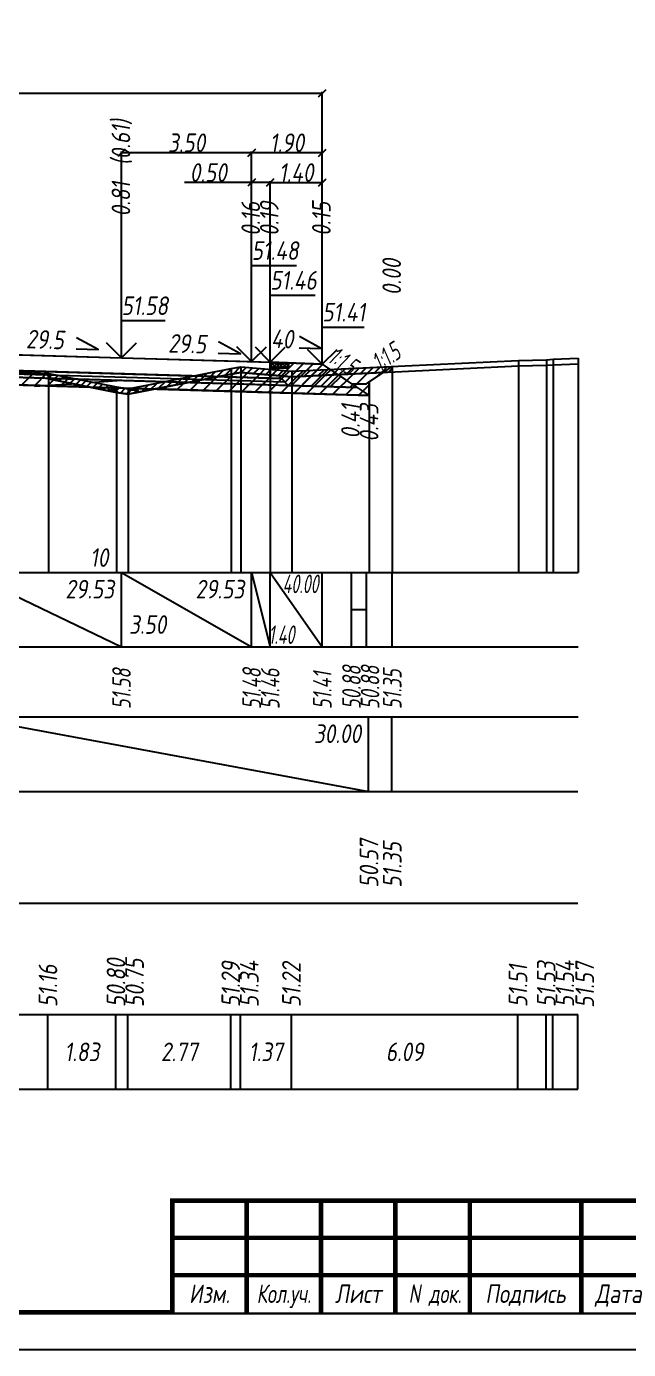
# Model space of a CAD drawing. Extents: x -717 to 1451, y -133302 to 233.
# Drawn here: x 180.3 to 261.3, y -82954.4 to -82776.6 of the extents above; entities that cross this region are included whole.
import ezdxf
from ezdxf.enums import TextEntityAlignment as Align

# ---------------------------------------------------------------- set-up
doc = ezdxf.new("R2010")
doc.units = 0
doc.linetypes.add('штриховая', pattern=[0.75, 0.5, -0.25])
for name, color, linetype in [('Зарамочное оформление', 7, 'Continuous'), ('Интерполированный поперечник', 2, 'Continuous'), ('Код_510', 7, 'Continuous'), ('Код_514', 1, 'Continuous'), ('Код_516', 1, 'Continuous'), ('Контур_0', 7, 'Continuous'), ('Контур_2521', 7, 'Continuous'), ('Контур_2564', 7, 'Continuous'), ('Контур_2660', 7, 'Continuous'), ('Контур_2665', 7, 'Continuous'), ('Контур_400', 7, 'Continuous'), ('Контур_508', 7, 'Continuous'), ('Контур_512', 7, 'Continuous'), ('Контур_513', 7, 'Continuous'), ('Красный поперечник', 1, 'Continuous'), ('Объём_2501', 7, 'Continuous'), ('Объём_2564', 7, 'Continuous'), ('Объём_2650', 7, 'Continuous'), ('Объём_2660', 7, 'Continuous'), ('Объём_2661', 7, 'Continuous'), ('Объём_2662', 7, 'Continuous'), ('Объём_2663', 7, 'Continuous'), ('Объём_2664', 7, 'Continuous'), ('Объём_2665', 7, 'Continuous'), ('Объём_2666', 7, 'Continuous'), ('Откосы', 7, 'Continuous'), ('Отметки покрытия', 7, 'Continuous'), ('Рабочие отметки', 7, 'Continuous'), ('Рабочие отметки доп.', 7, 'Continuous'), ('Слои выравнивания', 7, 'Continuous'), ('Таблица', 7, 'Continuous'), ('Уклоны проезжей части', 7, 'Continuous'), ('Черный поперечник', 3, 'Continuous')]:
    doc.layers.add(name, color=color, linetype=linetype)
for name, color, linetype, true_color in [('Контур_2540', 2, 'Continuous', 0xffff00), ('Контур_2560', 2, 'Continuous', 0xffff00), ('Контур_2561', 7, 'Continuous', 0xff8040), ('Контур_2562', 3, 'Continuous', 0x00ff00), ('Контур_2563', 7, 'Continuous', 0xff8000), ('Контур_2570', 7, 'Continuous', 0x80ff00), ('Контур_2736', 4, 'Continuous', 0x00ffff), ('Контур_402', 7, 'Continuous', 0xff6464), ('Контур_703', 4, 'Continuous', 0x00ffff), ('Контур_707', 4, 'Continuous', 0x00ffff), ('Контур_720', 131, 'Continuous', 0xaaffff), ('Объём_2500', 7, 'Continuous', 0xc0c0c0), ('Объём_2520', 7, 'Continuous', 0x80ffff), ('Объём_2540', 2, 'Continuous', 0xffff00), ('Объём_2560', 2, 'Continuous', 0xffff00), ('Объём_2561', 7, 'Continuous', 0xff8040), ('Объём_2562', 3, 'Continuous', 0x00ff00), ('Объём_2563', 7, 'Continuous', 0xff8000), ('Объём_2570', 7, 'Continuous', 0x80ff00), ('Объём_2600', 7, 'Continuous', 0x808000), ('Объём_2746', 2, 'Continuous', 0xffff00)]:
    doc.layers.add(name, color=color, linetype=linetype, true_color=true_color)
doc.styles.get("Standard").update_dxf_attribs({"font": 'txt', "height": 2.5})
doc.styles.add('М', font='romand.shx', dxfattribs={"width": 0.8, "oblique": 10, "height": 2.5})
doc.dimstyles.get("Standard").update_dxf_attribs({"dimtxt": 0.18, "dimasz": 0.18, "dimexe": 0.18, "dimexo": 0.0625, "dimgap": 0.09, "dimtad": 0, "dimtih": 1, "dimtoh": 1, "dimdec": 4, "dimzin": 0, "dimdsep": 46, "dimtxsty": 'Standard', "dimcen": 0.09, "dimadec": 0, "dimazin": 0, "dimtfac": 1, "dimtdec": 4, "dimtofl": 0, "dimtmove": 0, "dimatfit": 3, "dimfxl": 1, "dimtolj": 1, "dimtzin": 0, "dimarcsym": 0})

# ---------------------------------------------------------------- blocks, each defined once
blk = doc.blocks.new('_Oblique')
at = {"color": 0, "linetype": 'ByBlock', "lineweight": -2}
blk.add_line((-0.5, -0.5), (0.5, 0.5), dxfattribs=at)
blk = doc.blocks.new('*D3291')
at = {"color": 0, "lineweight": -2, "transparency": 16777216}
for p, q in [((213.12, -82821.74), (213.12, -82797.42)), ((213.12, -82797.6), (220.12, -82797.6)), ((220.12, -82822.02), (220.12, -82797.42))]:
    blk.add_line(p, q, dxfattribs=at)
at = {"layer": 'Defpoints', "color": 0, "transparency": 16777216}
for p in [(220.12, -82797.6), (213.12, -82821.8), (220.12, -82822.08)]:
    blk.add_point(p, dxfattribs=at)
at = {"color": 0, "lineweight": -2, "transparency": 16777216, "rotation": 180}
blk.add_blockref('_Oblique', (213.12, -82797.6), dxfattribs=at)
at = {"color": 0, "lineweight": -2, "transparency": 16777216}
blk.add_blockref('_Oblique', (220.12, -82797.6), dxfattribs=at)
at = {"color": 0, "transparency": 16777216, "insert": (216.62, -82796.26), "char_height": 2.5, "width": 0.69, "attachment_point": 5, "style": 'М'}
blk.add_mtext('\\A1;1.40', dxfattribs=at)
blk = doc.blocks.new('*D3293')
at = {"color": 0, "lineweight": -2, "transparency": 16777216}
for p, q in [((210.62, -82797.6), (201.57, -82797.6)), ((210.62, -82821.67), (210.62, -82797.42)), ((213.12, -82797.6), (210.62, -82797.6)), ((213.12, -82821.74), (213.12, -82797.42))]:
    blk.add_line(p, q, dxfattribs=at)
at = {"layer": 'Defpoints', "color": 0, "transparency": 16777216}
for p in [(213.12, -82797.6), (210.62, -82821.73), (213.12, -82821.8)]:
    blk.add_point(p, dxfattribs=at)
at = {"color": 0, "lineweight": -2, "transparency": 16777216, "rotation": 180}
blk.add_blockref('_Oblique', (210.62, -82797.6), dxfattribs=at)
at = {"color": 0, "lineweight": -2, "transparency": 16777216}
blk.add_blockref('_Oblique', (213.12, -82797.6), dxfattribs=at)
at = {"color": 0, "transparency": 16777216, "insert": (204.8, -82796.26), "char_height": 2.5, "width": 0.72, "attachment_point": 5, "style": 'М'}
blk.add_mtext('\\A1;0.50', dxfattribs=at)
blk = doc.blocks.new('*D3295')
at = {"color": 0, "lineweight": -2, "transparency": 16777216}
for p, q in [((193.12, -82821.15), (193.12, -82793.42)), ((210.62, -82793.6), (193.12, -82793.6)), ((210.62, -82821.67), (210.62, -82793.42))]:
    blk.add_line(p, q, dxfattribs=at)
at = {"layer": 'Defpoints', "color": 0, "transparency": 16777216}
for p in [(193.12, -82793.6), (193.12, -82821.21), (210.62, -82821.73)]:
    blk.add_point(p, dxfattribs=at)
at = {"color": 0, "lineweight": -2, "transparency": 16777216, "rotation": 180}
blk.add_blockref('_Oblique', (193.12, -82793.6), dxfattribs=at)
at = {"color": 0, "lineweight": -2, "transparency": 16777216}
blk.add_blockref('_Oblique', (210.62, -82793.6), dxfattribs=at)
at = {"color": 0, "transparency": 16777216, "insert": (201.87, -82792.26), "char_height": 2.5, "width": 0.75, "attachment_point": 5, "style": 'М'}
blk.add_mtext('\\A1;3.50', dxfattribs=at)
blk = doc.blocks.new('*D3296')
at = {"color": 0, "lineweight": -2, "transparency": 16777216}
for p, q in [((210.62, -82821.67), (210.62, -82793.42)), ((220.12, -82793.6), (210.62, -82793.6)), ((220.12, -82822.02), (220.12, -82793.42))]:
    blk.add_line(p, q, dxfattribs=at)
at = {"layer": 'Defpoints', "color": 0, "transparency": 16777216}
for p in [(210.62, -82793.6), (210.62, -82821.73), (220.12, -82822.08)]:
    blk.add_point(p, dxfattribs=at)
at = {"color": 0, "lineweight": -2, "transparency": 16777216, "rotation": 180}
blk.add_blockref('_Oblique', (210.62, -82793.6), dxfattribs=at)
at = {"color": 0, "lineweight": -2, "transparency": 16777216}
blk.add_blockref('_Oblique', (220.12, -82793.6), dxfattribs=at)
at = {"color": 0, "transparency": 16777216, "insert": (215.37, -82792.26), "char_height": 2.5, "width": 0.69, "attachment_point": 5, "style": 'М'}
blk.add_mtext('\\A1;1.90', dxfattribs=at)
blk = doc.blocks.new('*D3298')
at = {"color": 0, "lineweight": -2, "transparency": 16777216}
for p, q in [((124.62, -82819.69), (124.62, -82785.42)), ((220.12, -82822.02), (220.12, -82785.42)), ((124.62, -82785.6), (220.12, -82785.6))]:
    blk.add_line(p, q, dxfattribs=at)
at = {"layer": 'Defpoints', "color": 0, "transparency": 16777216}
for p in [(220.12, -82785.6), (124.62, -82819.75), (220.12, -82822.08)]:
    blk.add_point(p, dxfattribs=at)
at = {"color": 0, "lineweight": -2, "transparency": 16777216, "rotation": 180}
blk.add_blockref('_Oblique', (124.62, -82785.6), dxfattribs=at)
at = {"color": 0, "lineweight": -2, "transparency": 16777216}
blk.add_blockref('_Oblique', (220.12, -82785.6), dxfattribs=at)
at = {"color": 0, "transparency": 16777216, "insert": (172.37, -82784.26), "char_height": 2.5, "width": 0.81, "attachment_point": 5, "style": 'М'}
blk.add_mtext('\\A1;19.10', dxfattribs=at)
blk = doc.blocks.new('Штамп')
at = {"linetype": 'Continuous'}
blk.add_wipeout([(199.95, -411.25), (384.95, -411.25), (384.95, -426.25), (199.95, -426.25)], dxfattribs=at).dxf.layer = 'Зарамочное оформление'
at = {"layer": 'Зарамочное оформление', "linetype": 'Continuous', "lineweight": -3, "const_width": 0.6, "flags": 128}
for points in [[(199.95, -426.25), (199.95, -411.25), (384.95, -411.25)], [(209.95, -411.25), (209.95, -426.25)], [(219.95, -411.25), (219.95, -426.25)], [(229.95, -411.25), (229.95, -426.25)], [(239.95, -411.25), (239.95, -426.25)], [(254.95, -411.25), (254.95, -426.25)], [(199.95, -416.25), (264.95, -416.25)], [(199.95, -421.25), (264.95, -421.25)]]:
    blk.add_lwpolyline(points, dxfattribs=at)
at = {"layer": 'Зарамочное оформление', "linetype": 'Continuous', "style": 'М', "oblique": 10}
for s, width, p in [('Изм.', 0.8, (204.95, -423.75)), ('Кол.уч.', 0.7, (214.95, -423.75)), ('Лист', 0.8, (224.95, -423.75)), ('N док.', 0.7, (235.28, -423.75)), ('Подпись', 0.8, (247.45, -423.75)), ('Дата', 0.8, (259.95, -423.75))]:
    blk.add_text(s, height=2.5, dxfattribs=dict(at, width=width)).set_placement(p, align=Align.MIDDLE_CENTER)
blk = doc.blocks.new('шифр')
blk.add_blockref('Штамп', (0, -82583))

msp = doc.modelspace()

# ---------------------------------------------------------------- hatches: boundary and pattern name
h = msp.add_hatch()
h.set_pattern_fill('ANSI37', color=256, scale=0.1)
h.set_pattern_definition([(45, (214.36866, -82821.9908), (-0.22451, 0.22451), []), (135, (214.36866, -82821.9908), (-0.22451, -0.22451), [])])
h.paths.add_polyline_path([(213.119, -82821.741), (213.119, -82822.494), (215.624, -82822.494), (215.619, -82821.841), (214.361, -82821.991)])
at = {"layer": 'Объём_2563'}
h = msp.add_hatch(dxfattribs=at)
h.set_pattern_fill('ANSI31', color=256, scale=0.3)
h.paths.add_polyline_path([(214.619, -82823.935), (213.119, -82823.891), (213.119, -82822.494), (215.624, -82822.494), (215.619, -82821.841), (220.119, -82822.021), (224.791, -82825.136), (215.546, -82824.863)])
at = {"layer": 'Объём_2570'}
h = msp.add_hatch(dxfattribs=at)
h.set_pattern_fill('ANSI31', color=256, scale=0.2)
h.paths.add_polyline_path([(229.53, -82823.066), (216.02, -82823.711), (209.159, -82823.111), (207.865, -82823.341), (194.02, -82826.06), (192.429, -82825.827), (183.282, -82823.999), (183.282, -82823.249), (192.429, -82825.077), (194.02, -82825.31), (207.865, -82822.591), (209.159, -82822.361), (216.02, -82822.961), (229.53, -82822.316)])
at = {"layer": 'Объём_2600'}
h = msp.add_hatch(dxfattribs=at)
h.set_pattern_fill('HONEY', color=5, scale=0.3)
h.paths.add_polyline_path([(228.318, -82823.124), (229.53, -82822.316), (229.53, -82823.066)])
h = msp.add_hatch(dxfattribs=at)
h.set_pattern_fill('ANSI31', color=6, scale=0.4)
h.paths.add_polyline_path([(183.282, -82823.999), (188.677, -82825.077), (172.369, -82824.588), (172.369, -82822.803), (183.282, -82823.249)])
h = msp.add_hatch(dxfattribs=at)
h.set_pattern_fill('ANSI31', color=6, scale=0.4)
h.paths.add_polyline_path([(216.02, -82823.711), (228.318, -82823.124), (226.401, -82824.403), (226.401, -82826.209), (197.655, -82825.346), (207.865, -82823.341), (209.159, -82823.111)])
h = msp.add_hatch(dxfattribs=at)
h.set_pattern_fill('HONEY', color=5, scale=0.3)
h.paths.add_polyline_path([(194.02, -82826.06), (192.429, -82825.827), (188.677, -82825.077), (197.655, -82825.346)])

# ---------------------------------------------------------------- linework, layer by layer
at = {"flags": 128}
msp.add_lwpolyline([(-30.054, -82954.421), (389.946, -82954.421), (389.946, -82657.421), (-30.054, -82657.421)], close=True, dxfattribs=at)
at = {"const_width": 0.6, "flags": 128}
msp.add_lwpolyline([(-10.054, -82949.421), (384.946, -82949.421), (384.946, -82662.421), (-10.054, -82662.421)], close=True, dxfattribs=at)
msp.add_lwpolyline([(213.119, -82821.741), (213.119, -82822.494), (215.624, -82822.494), (215.619, -82821.841), (214.361, -82821.991), (213.119, -82821.741)])
at = {"layer": 'Интерполированный поперечник', "linetype": 'штриховая', "ltscale": 10, "flags": 128}
msp.add_lwpolyline([(84.157, -82831.733), (193.119, -82824.178)], dxfattribs=at)
at = {"layer": 'Код_510'}
for p, q in [((183.227, -82919.421), (183.227, -82909.421)), ((192.375, -82919.421), (192.375, -82909.421)), ((193.966, -82919.421), (193.966, -82909.421)), ((207.811, -82919.421), (207.811, -82909.421)), ((209.105, -82919.421), (209.105, -82909.421)), ((215.966, -82919.421), (215.966, -82909.421)), ((246.438, -82919.421), (246.438, -82909.421)), ((250.232, -82919.421), (250.232, -82909.421)), ((251.129, -82919.421), (251.129, -82909.421)), ((254.476, -82919.421), (254.476, -82909.421))]:
    msp.add_line(p, q, dxfattribs=at)
at = {"layer": 'Код_514'}
for p, q in [((172.369, -82850), (193.119, -82860)), ((193.119, -82860), (193.119, -82850)), ((193.119, -82850), (210.619, -82860)), ((210.619, -82860), (210.619, -82850)), ((210.619, -82850), (213.119, -82860)), ((213.119, -82860), (213.119, -82850)), ((213.119, -82850), (220.119, -82860)), ((220.119, -82860), (220.119, -82850)), ((224.046, -82860), (224.046, -82850)), ((226.046, -82860), (226.046, -82850)), ((229.53, -82860), (229.53, -82850)), ((224.046, -82855), (226.046, -82855))]:
    msp.add_line(p, q, dxfattribs=at)
at = {"layer": 'Код_516'}
for p, q in [((172.315, -82869.421), (226.346, -82879.421)), ((226.346, -82879.421), (226.346, -82869.421)), ((226.346, -82879.421), (226.346, -82869.421)), ((229.476, -82879.421), (229.476, -82869.421))]:
    msp.add_line(p, q, dxfattribs=at)
at = {"layer": 'Контур_0', "color": 18, "true_color": 0x000000, "flags": 128}
for points in [[(193.119, -82821.15), (213.119, -82821.741), (213.119, -82823.891), (172.369, -82822.688), (172.369, -82820.538), (193.119, -82821.15), (193.119, -82821.15)], [(193.119, -82823.3), (214.619, -82823.935), (215.546, -82824.863), (172.369, -82823.588), (172.369, -82822.688), (193.119, -82823.3), (193.119, -82823.3)], [(213.119, -82823.891), (214.619, -82823.935), (215.546, -82824.863), (224.791, -82825.136)]]:
    msp.add_lwpolyline(points, dxfattribs=at)
at = {"layer": 'Контур_2521', "color": 18, "true_color": 0x000000, "flags": 128}
msp.add_lwpolyline([(172.369, -82823.138), (215.083, -82824.399)], dxfattribs=at)
at = {"layer": 'Контур_2540', "flags": 128}
msp.add_lwpolyline([(172.369, -82824.588), (172.369, -82823.588), (224.791, -82825.136), (226.401, -82826.209), (172.369, -82824.588), (172.369, -82824.588)], dxfattribs=at)
at = {"layer": 'Контур_2560', "flags": 128}
msp.add_lwpolyline([(213.119, -82821.741), (220.119, -82822.021), (220.119, -82822.021), (220.119, -82822.021)], dxfattribs=at)
at = {"layer": 'Контур_2561', "flags": 128}
msp.add_lwpolyline([(213.119, -82821.741), (213.119, -82821.741), (220.119, -82822.021), (220.119, -82822.021), (213.119, -82821.741)], dxfattribs=at)
at = {"layer": 'Контур_2562', "flags": 128}
msp.add_lwpolyline([(220.119, -82822.021), (220.119, -82822.021), (220.119, -82822.021), (220.119, -82822.021), (220.119, -82822.021)], dxfattribs=at)
at = {"layer": 'Контур_2563', "flags": 128}
msp.add_lwpolyline([(214.619, -82823.935), (213.119, -82823.891), (213.119, -82821.741), (220.119, -82822.021), (224.791, -82825.136), (215.546, -82824.863), (214.619, -82823.935), (214.619, -82823.935)], dxfattribs=at)
at = {"layer": 'Контур_2564', "flags": 128}
msp.add_lwpolyline([(213.119, -82821.741), (220.119, -82822.021)], dxfattribs=at)
at = {"layer": 'Контур_2570', "flags": 128}
msp.add_lwpolyline([(84.157, -82829.269), (97.988, -82823.211), (97.988, -82822.461), (114.976, -82821.088), (117.93, -82820.908), (121.114, -82821.001), (147.756, -82821.862), (150.64, -82821.978), (167.135, -82822.593), (169.189, -82822.673), (172.369, -82822.803), (183.282, -82823.249), (183.282, -82823.999), (192.429, -82825.827), (194.02, -82826.06), (207.865, -82823.341), (209.159, -82823.111), (216.02, -82823.711), (246.492, -82822.257), (250.287, -82822.167), (251.183, -82822.108), (254.53, -82821.959)], dxfattribs=at)
at = {"layer": 'Контур_2660', "flags": 128}
msp.add_lwpolyline([(172.369, -82824.588), (226.401, -82826.209)], dxfattribs=at)
at = {"layer": 'Контур_2665', "flags": 128}
msp.add_lwpolyline([(220.119, -82822.021), (220.119, -82822.021)], dxfattribs=at)
at = {"layer": 'Контур_2736', "flags": 128}
msp.add_lwpolyline([(220.119, -82822.021), (220.119, -82822.021)], dxfattribs=at)
at = {"layer": 'Контур_400', "flags": 128}
msp.add_lwpolyline([(172.369, -82820.538), (193.119, -82821.15), (210.619, -82821.667), (210.619, -82821.667), (210.619, -82821.667), (210.619, -82821.667), (210.619, -82821.667), (210.619, -82821.667), (213.119, -82821.741)], dxfattribs=at)
at = {"layer": 'Контур_402', "flags": 128}
msp.add_lwpolyline([(114.679, -82826.319), (131.619, -82825.81), (131.619, -82821.562), (161.976, -82822.401), (161.976, -82822.451), (167.135, -82822.593), (167.135, -82824.745), (172.369, -82824.588), (226.401, -82826.209)], dxfattribs=at)
at = {"layer": 'Контур_508', "flags": 128}
msp.add_lwpolyline([(109.157, -82830), (114.679, -82826.319), (131.619, -82825.81), (131.619, -82821.562), (161.976, -82822.401), (161.976, -82822.451), (167.135, -82822.593), (167.135, -82824.745), (172.369, -82824.588), (226.401, -82826.209), (226.401, -82824.403), (229.53, -82822.316)], dxfattribs=at)
at = {"layer": 'Контур_512', "flags": 128}
msp.add_lwpolyline([(167.135, -82824.745), (172.369, -82824.588), (226.401, -82826.209), (226.401, -82824.403), (229.53, -82822.316)], dxfattribs=at)
at = {"layer": 'Контур_513', "flags": 128}
msp.add_lwpolyline([(109.157, -82830), (114.679, -82826.319), (131.619, -82825.81), (131.619, -82821.562), (161.976, -82822.401), (161.976, -82822.451), (167.135, -82822.593), (167.135, -82824.745), (172.369, -82824.588), (226.401, -82826.209), (226.401, -82824.403), (229.53, -82822.316)], dxfattribs=at)
at = {"layer": 'Контур_703', "flags": 128}
for points in [[(220.119, -82822.021), (220.119, -82822.021)], [(220.119, -82822.021), (224.046, -82824.639)], [(220.119, -82822.021), (224.046, -82824.639)]]:
    msp.add_lwpolyline(points, dxfattribs=at)
at = {"layer": 'Контур_707', "flags": 128}
msp.add_lwpolyline([(226.046, -82824.639), (229.53, -82822.316)], dxfattribs=at)
msp.add_lwpolyline([(226.046, -82824.639), (229.53, -82822.316)], dxfattribs=at)
at = {"layer": 'Контур_720', "flags": 128}
msp.add_lwpolyline([(224.046, -82824.639), (226.046, -82824.639)], dxfattribs=at)
at = {"layer": 'Красный поперечник'}
for p, q in [((172.369, -82820.538), (193.119, -82821.15)), ((193.119, -82821.15), (210.619, -82821.667)), ((210.619, -82821.667), (213.119, -82821.741)), ((213.119, -82821.741), (220.119, -82822.021)), ((220.119, -82822.021), (224.046, -82824.639)), ((226.046, -82824.639), (229.53, -82822.316)), ((229.53, -82822.316), (229.53, -82850)), ((226.401, -82824.403), (226.401, -82850)), ((224.046, -82824.639), (226.046, -82824.639)), ((226.401, -82826.209), (226.401, -82850))]:
    msp.add_line(p, q, dxfattribs=at)
at = {"layer": 'Объём_2500', "color": 18, "true_color": 0x000000, "flags": 128}
msp.add_lwpolyline([(193.119, -82821.15), (213.119, -82821.741), (213.119, -82823.891), (172.369, -82822.688), (172.369, -82820.538), (193.119, -82821.15), (193.119, -82821.15)], dxfattribs=at)
at = {"layer": 'Объём_2501', "flags": 128}
msp.add_lwpolyline([(172.369, -82820.538), (193.119, -82821.15), (210.619, -82821.667), (210.619, -82821.667), (210.619, -82821.667), (210.619, -82821.667), (210.619, -82821.667), (210.619, -82821.667), (213.119, -82821.741)], dxfattribs=at)
at = {"layer": 'Объём_2520', "color": 250, "flags": 128}
msp.add_lwpolyline([(193.119, -82823.3), (214.619, -82823.935), (215.546, -82824.863), (172.369, -82823.588), (172.369, -82822.688), (193.119, -82823.3), (193.119, -82823.3)], dxfattribs=at)
at = {"layer": 'Объём_2540', "flags": 128}
msp.add_lwpolyline([(172.369, -82824.588), (172.369, -82823.588), (224.791, -82825.136), (226.401, -82826.209), (172.369, -82824.588), (172.369, -82824.588)], dxfattribs=at)
at = {"layer": 'Объём_2560', "flags": 128}
msp.add_lwpolyline([(213.119, -82821.741), (220.119, -82822.021), (220.119, -82822.021), (220.119, -82822.021)], dxfattribs=at)
at = {"layer": 'Объём_2561', "flags": 128}
msp.add_lwpolyline([(213.119, -82821.741), (213.119, -82821.741), (220.119, -82822.021), (220.119, -82822.021), (213.119, -82821.741)], dxfattribs=at)
at = {"layer": 'Объём_2562', "flags": 128}
msp.add_lwpolyline([(220.119, -82822.021), (220.119, -82822.021), (220.119, -82822.021), (220.119, -82822.021), (220.119, -82822.021)], dxfattribs=at)
at = {"layer": 'Объём_2563', "color": 250, "flags": 128}
msp.add_lwpolyline([(214.619, -82823.935), (213.119, -82823.891), (213.119, -82822.494), (215.624, -82822.494), (215.619, -82821.841), (220.119, -82822.021), (224.791, -82825.136), (215.546, -82824.863), (214.619, -82823.935), (214.619, -82823.935)], dxfattribs=at)
at = {"layer": 'Объём_2564', "flags": 128}
msp.add_lwpolyline([(213.119, -82821.741), (220.119, -82822.021)], dxfattribs=at)
at = {"layer": 'Объём_2570', "flags": 128}
msp.add_lwpolyline([(229.53, -82823.066), (216.02, -82823.711), (209.159, -82823.111), (207.865, -82823.341), (194.02, -82826.06), (192.429, -82825.827), (183.282, -82823.999), (183.282, -82823.249), (192.429, -82825.077), (194.02, -82825.31), (207.865, -82822.591), (209.159, -82822.361), (216.02, -82822.961), (229.53, -82822.316), (229.53, -82823.066), (229.53, -82823.066)], dxfattribs=at)
at = {"layer": 'Объём_2600', "color": 5, "flags": 128}
for points in [[(228.318, -82823.124), (229.53, -82822.316), (229.53, -82823.066), (228.318, -82823.124), (228.318, -82823.124)], [(194.02, -82826.06), (192.429, -82825.827), (188.677, -82825.077), (197.655, -82825.346), (194.02, -82826.06), (194.02, -82826.06)]]:
    msp.add_lwpolyline(points, dxfattribs=at)
at = {"layer": 'Объём_2650', "color": 6, "flags": 128}
for points in [[(183.282, -82823.999), (188.677, -82825.077), (172.369, -82824.588), (172.369, -82822.803), (183.282, -82823.249), (183.282, -82823.999), (183.282, -82823.999)], [(216.02, -82823.711), (228.318, -82823.124), (226.401, -82824.403), (226.401, -82826.209), (197.655, -82825.346), (207.865, -82823.341), (209.159, -82823.111), (216.02, -82823.711), (216.02, -82823.711)]]:
    msp.add_lwpolyline(points, dxfattribs=at)
at = {"layer": 'Объём_2660', "flags": 128}
msp.add_lwpolyline([(172.369, -82824.588), (226.401, -82826.209)], dxfattribs=at)
at = {"layer": 'Объём_2661', "flags": 128}
msp.add_lwpolyline([(220.119, -82822.021), (224.046, -82824.639)], dxfattribs=at)
at = {"layer": 'Объём_2662', "flags": 128}
msp.add_lwpolyline([(226.046, -82824.639), (229.53, -82822.316)], dxfattribs=at)
at = {"layer": 'Объём_2663', "flags": 128}
msp.add_lwpolyline([(224.046, -82824.639), (226.046, -82824.639)], dxfattribs=at)
at = {"layer": 'Объём_2664', "flags": 128}
msp.add_lwpolyline([(224.046, -82824.639), (226.046, -82824.639)], dxfattribs=at)
at = {"layer": 'Объём_2665', "flags": 128}
msp.add_lwpolyline([(220.119, -82822.021), (220.119, -82822.021)], dxfattribs=at)
at = {"layer": 'Объём_2666', "flags": 128}
msp.add_lwpolyline([(220.119, -82822.021), (220.119, -82822.021)], dxfattribs=at)
at = {"layer": 'Объём_2746', "flags": 128}
for points in [[(183.282, -82823.999), (188.677, -82825.077), (172.369, -82824.588), (167.135, -82824.745), (167.135, -82822.593), (183.282, -82823.249), (183.282, -82823.999), (183.282, -82823.999)], [(226.401, -82826.209), (197.655, -82825.346), (207.865, -82823.341), (209.159, -82823.111), (216.02, -82823.711), (222.211, -82823.416), (224.046, -82824.639), (226.046, -82824.639), (226.401, -82824.403), (226.401, -82826.209), (226.401, -82826.209)]]:
    msp.add_lwpolyline(points, dxfattribs=at)
at = {"layer": 'Отметки покрытия', "color": 1}
for p, q in [((210.619, -82821.667), (210.619, -82808.741)), ((210.619, -82808.741), (216.669, -82808.741)), ((213.119, -82821.741), (213.119, -82812.741)), ((213.119, -82812.741), (219.169, -82812.741)), ((193.119, -82821.15), (193.119, -82816.15)), ((193.119, -82816.15), (198.969, -82816.15)), ((220.119, -82822.021), (220.119, -82817.021)), ((220.119, -82817.021), (225.769, -82817.021)), ((193.119, -82821.15), (191.119, -82819.15)), ((193.119, -82821.15), (195.119, -82819.15)), ((210.619, -82821.667), (208.619, -82819.667)), ((210.619, -82821.667), (212.619, -82819.667)), ((213.119, -82821.741), (211.119, -82819.741)), ((213.119, -82821.741), (215.119, -82819.741)), ((220.119, -82822.021), (218.119, -82820.021)), ((220.119, -82822.021), (222.119, -82820.021))]:
    msp.add_line(p, q, dxfattribs=at)
at = {"layer": 'Слои выравнивания'}
msp.add_line((213.119, -82821.741), (213.119, -82850), dxfattribs=at)
at = {"layer": 'Таблица'}
for p, q in [((84.157, -82850), (254.53, -82850)), ((84.157, -82860), (254.53, -82860)), ((84.157, -82869.421), (254.53, -82869.421)), ((84.102, -82879.421), (254.476, -82879.421)), ((84.102, -82894.421), (254.476, -82894.421)), ((84.102, -82909.421), (254.476, -82909.421)), ((84.102, -82919.421), (254.476, -82919.421))]:
    msp.add_line(p, q, dxfattribs=at)
at = {"layer": 'Уклоны проезжей части', "color": 1, "flags": 128}
for points in [[(187, -82819.967), (189.998, -82820.056), (187.044, -82818.468)], [(206.125, -82820.532), (209.123, -82820.62), (206.169, -82819.032)], [(216.988, -82819.802), (219.985, -82819.922), (217.047, -82818.304)]]:
    msp.add_lwpolyline(points, dxfattribs=at)
at = {"layer": 'Черный поперечник', "color": 7}
for p, q in [((207.865, -82822.591), (207.865, -82850)), ((209.159, -82822.361), (209.159, -82850)), ((246.492, -82821.507), (246.492, -82850)), ((250.287, -82821.417), (250.287, -82850)), ((251.183, -82821.358), (251.183, -82850)), ((254.53, -82821.209), (254.53, -82850)), ((183.282, -82823.249), (183.282, -82850)), ((216.02, -82822.961), (216.02, -82850)), ((192.429, -82825.077), (192.429, -82850)), ((194.02, -82825.31), (194.02, -82850))]:
    msp.add_line(p, q, dxfattribs=at)
at = {"layer": 'Черный поперечник', "flags": 128}
msp.add_lwpolyline([(84.157, -82828.519), (97.988, -82822.461), (114.976, -82821.088), (117.93, -82820.908), (121.114, -82821.001), (147.756, -82821.862), (150.64, -82821.978), (167.135, -82822.593), (169.189, -82822.673), (172.369, -82822.803), (183.282, -82823.249), (192.429, -82825.077), (194.02, -82825.31), (207.865, -82822.591), (209.159, -82822.361), (216.02, -82822.961), (246.492, -82821.507), (250.287, -82821.417), (251.183, -82821.358), (254.53, -82821.209)], dxfattribs=at)

# ---------------------------------------------------------------- texts
at = {"layer": 'Код_510', "style": 'М', "oblique": 10, "width": 0.8}
for s, p in [('51.16', (183.227, -82908.421)), ('50.80', (192.375, -82908.421)), ('50.75', (194.875, -82908.421)), ('51.29', (207.811, -82908.421)), ('51.34', (210.311, -82908.421)), ('51.22', (215.966, -82908.421)), ('51.51', (246.438, -82908.421)), ('51.53', (250.232, -82908.421)), ('51.54', (252.732, -82908.421)), ('51.57', (255.413, -82908.518))]:
    msp.add_text(s, height=2.5, rotation=90, dxfattribs=at).set_placement(p, align=Align.MIDDLE_LEFT)
for s, p in [('1.83', (187.801, -82914.421)), ('2.77', (200.888, -82914.421)), ('1.37', (212.535, -82914.421)), ('6.09', (231.202, -82914.421))]:
    msp.add_text(s, height=2.5, dxfattribs=at).set_placement(p, align=Align.MIDDLE_CENTER)
at = {"layer": 'Код_514', "style": 'М', "oblique": 10}
for s, width, p in [('29.53', 0.8, (192.119, -82851)), ('29.53', 0.8, (209.619, -82851)), ('40.00', 0.6, (219.623, -82850.291))]:
    msp.add_text(s, height=2.5, dxfattribs=dict(at, width=width)).set_placement(p, align=Align.TOP_RIGHT)
for s, width, p in [('3.50', 0.8, (194.119, -82859)), ('1.40', 0.6, (212.887, -82860.361))]:
    msp.add_text(s, height=2.5, dxfattribs=dict(at, width=width)).set_placement(p, align=Align.BOTTOM_LEFT)
at = {"layer": 'Код_514', "style": 'М', "oblique": 10, "width": 0.7}
for s, p in [('51.58', (193.119, -82868.382)), ('51.48', (210.619, -82868.382)), ('51.46', (213.119, -82868.382)), ('51.41', (220.119, -82868.382)), ('50.88', (224.046, -82868.382)), ('50.88', (226.546, -82868.382)), ('51.35', (229.53, -82868.382))]:
    msp.add_text(s, height=2.5, rotation=90, dxfattribs=at).set_placement(p, align=Align.MIDDLE_LEFT)
at = {"layer": 'Код_516', "style": 'М', "oblique": 10, "width": 0.8}
msp.add_text('30.00', height=2.5, dxfattribs=at).set_placement((225.346, -82870.421), align=Align.TOP_RIGHT)
for s, p in [('50.57', (226.401, -82892.371)), ('51.35', (229.53, -82892.371))]:
    msp.add_text(s, height=2.5, rotation=90, dxfattribs=at).set_placement(p, align=Align.MIDDLE_LEFT)
at = {"layer": 'Откосы', "color": 1, "style": 'М', "oblique": 10}
for s, rotation, width, p in [('29.5', 358.30877, 0.8, (182.773, -82820.701)), ('40', 357.70938, 0.8, (214.672, -82820.614)), ('29.5', 358.30877, 0.8, (201.898, -82821.266)), ('1:1.5', 33.69007, 0.6, (229.808, -82822.673)), ('1:1.5', 326.30994, 0.6, (221.808, -82823.249))]:
    msp.add_text(s, height=2.5, rotation=rotation, dxfattribs=dict(at, width=width)).set_placement(p, align=Align.BOTTOM_CENTER)
at = {"layer": 'Отметки покрытия', "color": 1, "style": 'М', "oblique": 10, "width": 0.8}
for s, p in [('51.48', (210.619, -82808.748)), ('51.46', (213.119, -82812.748)), ('51.58', (193.119, -82816.158)), ('51.41', (220.119, -82817.028))]:
    msp.add_text(s, height=2.5, dxfattribs=at).set_placement(p, align=Align.BOTTOM_LEFT)
at = {"layer": 'Рабочие отметки', "color": 1, "style": 'М', "oblique": 10, "width": 0.8}
for s, p in [('0.81', (193.041, -82802.162)), ('0.16', (210.496, -82804.787)), ('0.19', (212.996, -82804.787)), ('0.15', (219.996, -82804.787)), ('0.00', (229.452, -82812.747))]:
    msp.add_text(s, height=2.5, rotation=90, dxfattribs=at).set_placement(p, align=Align.MIDDLE_LEFT)
for s, p in [('0.41', (223.913, -82827.359)), ('0.43', (226.413, -82827.359))]:
    msp.add_text(s, height=2.5, rotation=90, dxfattribs=at).set_placement(p, align=Align.MIDDLE_RIGHT)
at = {"layer": 'Рабочие отметки доп.', "color": 1, "style": 'М', "oblique": 10, "width": 0.8}
msp.add_text('(0.61)', height=2.5, rotation=90, dxfattribs=at).set_placement((193.041, -82795.262), align=Align.MIDDLE_LEFT)
at = {"layer": 'Слои выравнивания', "style": 'М', "oblique": 10, "width": 0.8}
msp.add_text('10', height=2.5, dxfattribs=at).set_placement((190.127, -82850), align=Align.BOTTOM_CENTER)

# ---------------------------------------------------------------- dimensions: what is measured, and where the dimension line sits
at = {"color": 5}
for base, p1, picture, middle in [((220.119, -82785.6), (124.619, -82819.754), '*D3298', (172.369, -82784.26)), ((220.119, -82797.6), (213.119, -82821.803), '*D3291', (216.619, -82796.26))]:
    dim = msp.add_linear_dim(base=base, p1=p1, p2=(220.119, -82822.083), angle=180, dimstyle='Standard', override={"dimtxt": 2.5, "dimasz": 1, "dimtad": 1, "dimdec": 2, "dimlfac": 0.2, "dimtxsty": 'М', "dimblk1": 'Oblique', "dimblk2": 'Oblique', "dimsah": 1}, dxfattribs=at)
    dim.commit()
    dim.dimension.update_dxf_attribs({"geometry": picture, "text_midpoint": middle})
for base, p1, p2, picture, middle in [((193.119, -82793.6), (210.619, -82821.73), (193.119, -82821.213), '*D3295', (201.869, -82792.26)), ((210.619, -82793.6), (220.119, -82822.083), (210.619, -82821.73), '*D3296', (215.369, -82792.26))]:
    dim = msp.add_linear_dim(base=base, p1=p1, p2=p2, dimstyle='Standard', override={"dimtxt": 2.5, "dimasz": 1, "dimtad": 1, "dimdec": 2, "dimlfac": 0.2, "dimtxsty": 'М', "dimblk1": 'Oblique', "dimblk2": 'Oblique', "dimsah": 1}, dxfattribs=at)
    dim.commit()
    dim.dimension.update_dxf_attribs({"geometry": picture, "text_midpoint": middle})
dim = msp.add_linear_dim(base=(213.119, -82797.6), p1=(210.619, -82821.73), p2=(213.119, -82821.803), angle=180, dimstyle='Standard', override={"dimtxt": 2.5, "dimasz": 1, "dimtad": 1, "dimdec": 2, "dimlfac": 0.2, "dimtxsty": 'М', "dimblk1": 'Oblique', "dimblk2": 'Oblique', "dimsah": 1}, dxfattribs=at)
dim.commit()
dim.dimension.update_dxf_attribs({"geometry": '*D3293', "text_midpoint": (204.796, -82797.6), "dimtype": 160})

# ---------------------------------------------------------------- next in the draw order: block references
msp.add_blockref('шифр', (0, 59.829))

doc.saveas('drawing.dxf')
